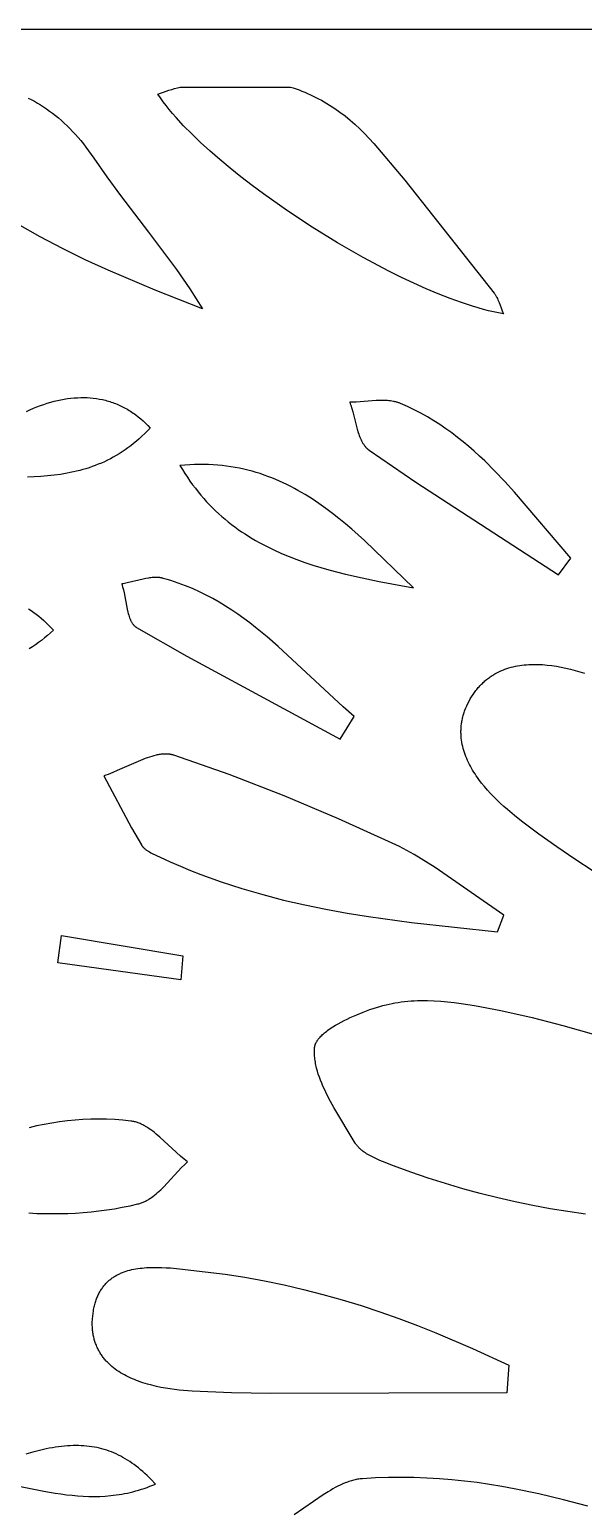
# Model space of a CAD drawing. Header units: millimetres. Extents: x 676 to 2676, y 767 to 1767.
# Drawn here: x 2157 to 2350, y 1252 to 1767 of the extents above; entities that cross this region are included whole.
import ezdxf

# ---------------------------------------------------------------- set-up
doc = ezdxf.new("R2010")
doc.units = ezdxf.units.MM
doc.layers.add('Layer 1', color=7, linetype='Continuous')

msp = doc.modelspace()

# ---------------------------------------------------------------- linework, layer by layer
at = {"layer": 'Layer 1'}
for points in [[(675.98, 767.35), (2675.98, 767.35), (2675.98, 1767.35), (675.98, 1767.35)], [(2340.85, 1577.35), (2345.12, 1583.17), (2325.52, 1606.2), (2322.14, 1609.92), (2318.68, 1613.55), (2315.12, 1617.08), (2313.29, 1618.8), (2311.44, 1620.48), (2309.54, 1622.13), (2307.62, 1623.73), (2305.65, 1625.3), (2303.64, 1626.82), (2301.59, 1628.29), (2299.49, 1629.72), (2297.35, 1631.09), (2295.15, 1632.41), (2292.91, 1633.67), (2290.6, 1634.87), (2288.24, 1636.02), (2285.82, 1637.09), (2285.59, 1637.19), (2285.35, 1637.28), (2285.1, 1637.37), (2284.86, 1637.45), (2284.61, 1637.53), (2284.36, 1637.6), (2284.11, 1637.67), (2283.86, 1637.73), (2283.6, 1637.79), (2283.34, 1637.84), (2282.82, 1637.93), (2282.29, 1638.01), (2281.76, 1638.07), (2281.22, 1638.11), (2280.67, 1638.14), (2280.12, 1638.16), (2279.56, 1638.17), (2278.44, 1638.16), (2277.3, 1638.11), (2270.36, 1637.6), (2269.22, 1637.56), (2268.1, 1637.55), (2268.3, 1637.01), (2268.48, 1636.46), (2268.83, 1635.32), (2269.16, 1634.14), (2270.72, 1628.16), (2271.06, 1627.02), (2271.25, 1626.46), (2271.44, 1625.92), (2271.65, 1625.39), (2271.86, 1624.87), (2272.09, 1624.38), (2272.21, 1624.13), (2272.33, 1623.9), (2272.45, 1623.66), (2272.58, 1623.43), (2272.71, 1623.21), (2272.85, 1622.99), (2272.98, 1622.78), (2273.13, 1622.57), (2273.28, 1622.37), (2273.43, 1622.18), (2273.58, 1621.99), (2273.74, 1621.81), (2273.91, 1621.63), (2274.08, 1621.46), (2274.17, 1621.38), (2274.25, 1621.3), (2274.34, 1621.22), (2274.43, 1621.15), (2274.53, 1621.07), (2274.62, 1621), (2274.71, 1620.93), (2274.81, 1620.86), (2291.09, 1609.66)], [(2290.34, 1572.87), (2273.24, 1589.37), (2268.84, 1593.29), (2266.61, 1595.18), (2264.35, 1597.03), (2262.06, 1598.83), (2259.74, 1600.57), (2257.38, 1602.24), (2254.98, 1603.84), (2252.54, 1605.37), (2250.06, 1606.82), (2248.8, 1607.51), (2247.53, 1608.18), (2246.24, 1608.82), (2244.95, 1609.45), (2243.63, 1610.05), (2242.31, 1610.62), (2240.97, 1611.17), (2239.62, 1611.69), (2238.25, 1612.18), (2236.87, 1612.65), (2235.47, 1613.08), (2234.05, 1613.49), (2232.62, 1613.87), (2231.17, 1614.22), (2229.71, 1614.54), (2228.23, 1614.82), (2226.72, 1615.08), (2225.21, 1615.29), (2223.67, 1615.48), (2222.11, 1615.63), (2220.54, 1615.75), (2218.94, 1615.83), (2217.33, 1615.87), (2215.69, 1615.87), (2214.04, 1615.84), (2212.36, 1615.77), (2210.66, 1615.66), (2208.94, 1615.51), (2209.79, 1614.1), (2210.65, 1612.72), (2211.54, 1611.38), (2212.44, 1610.07), (2213.37, 1608.79), (2214.31, 1607.55), (2215.27, 1606.33), (2216.25, 1605.15), (2217.24, 1604), (2218.25, 1602.89), (2219.28, 1601.8), (2220.33, 1600.74), (2221.39, 1599.71), (2222.47, 1598.7), (2223.57, 1597.73), (2224.68, 1596.78), (2225.8, 1595.86), (2226.95, 1594.97), (2228.1, 1594.1), (2229.27, 1593.25), (2230.45, 1592.43), (2231.65, 1591.64), (2232.86, 1590.87), (2234.08, 1590.12), (2235.32, 1589.39), (2236.57, 1588.69), (2239.1, 1587.34), (2241.69, 1586.08), (2244.31, 1584.89), (2246.98, 1583.78), (2249.68, 1582.73), (2252.43, 1581.75), (2255.2, 1580.83), (2258.01, 1579.96), (2260.85, 1579.14), (2266.61, 1577.65), (2272.45, 1576.31), (2278.37, 1575.09)], [(2264.79, 1520.14), (2269.68, 1528.05), (2265.81, 1531.43), (2243.17, 1552.47), (2239.29, 1555.84), (2235.32, 1559.09), (2233.29, 1560.67), (2231.23, 1562.2), (2229.14, 1563.69), (2227.01, 1565.13), (2224.85, 1566.52), (2222.64, 1567.86), (2220.39, 1569.14), (2218.09, 1570.36), (2215.74, 1571.51), (2213.34, 1572.59), (2210.88, 1573.61), (2208.36, 1574.54), (2207.08, 1574.98), (2205.78, 1575.4), (2204.47, 1575.8), (2203.14, 1576.17), (2202.94, 1576.23), (2202.73, 1576.27), (2202.53, 1576.32), (2202.32, 1576.35), (2202.11, 1576.39), (2201.9, 1576.42), (2201.69, 1576.44), (2201.48, 1576.46), (2201.26, 1576.47), (2201.05, 1576.48), (2200.84, 1576.49), (2200.62, 1576.49), (2200.18, 1576.49), (2199.74, 1576.47), (2199.3, 1576.44), (2198.85, 1576.39), (2198.4, 1576.34), (2197.95, 1576.27), (2197.04, 1576.11), (2196.12, 1575.92), (2190.54, 1574.58), (2189.62, 1574.39), (2189.16, 1574.31), (2188.71, 1574.23), (2188.85, 1573.74), (2188.99, 1573.23), (2189.25, 1572.17), (2189.48, 1571.08), (2190.57, 1565.48), (2190.82, 1564.42), (2190.96, 1563.9), (2191.1, 1563.4), (2191.26, 1562.92), (2191.42, 1562.46), (2191.51, 1562.23), (2191.6, 1562.01), (2191.69, 1561.79), (2191.78, 1561.58), (2191.88, 1561.38), (2191.98, 1561.18), (2192.09, 1560.98), (2192.2, 1560.79), (2192.31, 1560.61), (2192.43, 1560.44), (2192.55, 1560.27), (2192.61, 1560.19), (2192.67, 1560.11), (2192.73, 1560.03), (2192.8, 1559.95), (2192.86, 1559.88), (2192.93, 1559.81), (2193, 1559.73), (2193.07, 1559.67), (2193.14, 1559.6), (2193.21, 1559.53), (2193.28, 1559.47), (2193.35, 1559.41), (2193.43, 1559.35), (2193.51, 1559.29), (2193.58, 1559.24), (2193.66, 1559.18), (2193.74, 1559.13), (2193.82, 1559.08), (2211.38, 1549.03)], [(2319.62, 1453.06), (2321.81, 1458.82), (2297.88, 1475.4), (2295.44, 1476.97), (2292.99, 1478.5), (2290.51, 1479.97), (2288, 1481.38), (2285.45, 1482.72), (2282.87, 1483.98), (2264.2, 1492.45), (2245.29, 1500.41), (2226.15, 1507.81), (2206.81, 1514.56), (2206.66, 1514.61), (2206.5, 1514.65), (2206.34, 1514.69), (2206.18, 1514.73), (2206.02, 1514.77), (2205.86, 1514.81), (2205.7, 1514.84), (2205.53, 1514.86), (2205.37, 1514.89), (2205.21, 1514.91), (2205.04, 1514.93), (2204.87, 1514.95), (2204.54, 1514.97), (2204.2, 1514.98), (2203.85, 1514.98), (2203.51, 1514.98), (2203.15, 1514.96), (2202.8, 1514.93), (2202.44, 1514.89), (2202.08, 1514.84), (2201.72, 1514.79), (2201.36, 1514.72), (2200.99, 1514.65), (2200.62, 1514.57), (2199.87, 1514.39), (2199.11, 1514.17), (2198.34, 1513.94), (2197.57, 1513.67), (2196.78, 1513.39), (2195.2, 1512.77), (2187.13, 1509.2), (2185.53, 1508.52), (2183.95, 1507.9), (2183.17, 1507.62), (2182.4, 1507.37), (2192.11, 1489.23), (2195.53, 1483.3), (2195.59, 1483.21), (2195.65, 1483.12), (2195.71, 1483.03), (2195.78, 1482.94), (2195.85, 1482.85), (2195.92, 1482.76), (2195.99, 1482.68), (2196.06, 1482.59), (2196.14, 1482.51), (2196.22, 1482.43), (2196.3, 1482.34), (2196.38, 1482.26), (2196.47, 1482.18), (2196.55, 1482.11), (2196.73, 1481.95), (2196.91, 1481.8), (2197.11, 1481.66), (2197.3, 1481.51), (2197.51, 1481.38), (2197.71, 1481.24), (2197.93, 1481.11), (2198.36, 1480.85), (2198.82, 1480.6), (2199.28, 1480.37), (2202.06, 1479.07), (2205.57, 1477.45), (2209.09, 1475.91), (2212.63, 1474.45), (2216.19, 1473.05), (2223.34, 1470.46), (2230.54, 1468.11), (2237.79, 1466), (2245.08, 1464.11), (2252.41, 1462.42), (2259.78, 1460.9), (2267.19, 1459.55), (2274.62, 1458.33), (2289.56, 1456.27)], [(2209.22, 1436.29), (2166.36, 1442.23), (2167.7, 1451.74), (2209.97, 1444.72)], [(2322.77, 1292.47), (2240.6, 1292.18), (2226.92, 1292.49), (2213.25, 1293.05), (2211.74, 1293.14), (2210.21, 1293.26), (2208.65, 1293.41), (2207.07, 1293.59), (2205.49, 1293.81), (2203.9, 1294.06), (2202.31, 1294.35), (2200.73, 1294.69), (2199.15, 1295.06), (2197.6, 1295.49), (2196.07, 1295.95), (2195.31, 1296.21), (2194.56, 1296.47), (2193.82, 1296.75), (2193.09, 1297.04), (2192.37, 1297.34), (2191.66, 1297.66), (2190.96, 1297.99), (2190.27, 1298.33), (2189.59, 1298.69), (2188.93, 1299.07), (2188.28, 1299.45), (2187.64, 1299.86), (2187.02, 1300.27), (2186.42, 1300.71), (2185.83, 1301.16), (2185.26, 1301.62), (2184.71, 1302.1), (2184.17, 1302.6), (2183.91, 1302.85), (2183.66, 1303.11), (2183.41, 1303.37), (2183.16, 1303.64), (2182.92, 1303.91), (2182.69, 1304.19), (2182.46, 1304.47), (2182.23, 1304.75), (2182.01, 1305.04), (2181.8, 1305.34), (2181.59, 1305.63), (2181.39, 1305.94), (2181.2, 1306.24), (2181.01, 1306.56), (2180.82, 1306.87), (2180.64, 1307.19), (2180.47, 1307.52), (2180.31, 1307.85), (2180.15, 1308.18), (2179.99, 1308.52), (2179.85, 1308.87), (2179.71, 1309.22), (2179.57, 1309.57), (2179.45, 1309.93), (2179.33, 1310.29), (2179.22, 1310.66), (2179.11, 1311.03), (2179.01, 1311.41), (2178.92, 1311.8), (2178.84, 1312.18), (2178.76, 1312.58), (2178.69, 1312.98), (2178.63, 1313.38), (2178.57, 1313.79), (2178.53, 1314.2), (2178.49, 1314.62), (2178.46, 1315.05), (2178.44, 1315.48), (2178.42, 1315.91), (2178.41, 1316.35), (2178.41, 1316.8), (2178.42, 1317.25), (2178.44, 1317.71), (2178.47, 1318.17), (2178.55, 1319.11), (2178.66, 1320.08), (2178.8, 1321.01), (2178.88, 1321.47), (2178.97, 1321.92), (2179.07, 1322.35), (2179.17, 1322.78), (2179.27, 1323.21), (2179.39, 1323.62), (2179.51, 1324.02), (2179.63, 1324.42), (2179.76, 1324.81), (2179.9, 1325.18), (2180.05, 1325.56), (2180.2, 1325.92), (2180.35, 1326.28), (2180.51, 1326.62), (2180.68, 1326.96), (2180.85, 1327.3), (2181.03, 1327.62), (2181.21, 1327.94), (2181.4, 1328.25), (2181.6, 1328.55), (2181.8, 1328.84), (2182, 1329.13), (2182.21, 1329.41), (2182.43, 1329.69), (2182.64, 1329.95), (2182.87, 1330.21), (2183.1, 1330.47), (2183.33, 1330.71), (2183.57, 1330.95), (2183.82, 1331.19), (2184.06, 1331.41), (2184.32, 1331.63), (2184.57, 1331.85), (2184.83, 1332.05), (2185.1, 1332.25), (2185.37, 1332.45), (2185.64, 1332.64), (2185.92, 1332.82), (2186.2, 1333), (2186.49, 1333.17), (2186.78, 1333.34), (2187.07, 1333.5), (2187.37, 1333.65), (2187.67, 1333.8), (2187.97, 1333.94), (2188.28, 1334.08), (2188.59, 1334.21), (2188.9, 1334.34), (2189.54, 1334.58), (2190.19, 1334.8), (2190.85, 1335), (2191.52, 1335.18), (2192.21, 1335.35), (2192.9, 1335.5), (2193.6, 1335.63), (2194.31, 1335.74), (2195.04, 1335.84), (2195.76, 1335.92), (2196.5, 1335.99), (2197.24, 1336.05), (2197.99, 1336.09), (2199.5, 1336.14), (2201.03, 1336.14), (2202.57, 1336.1), (2204.12, 1336.03), (2205.68, 1335.93), (2208.78, 1335.65), (2217.69, 1334.62), (2224.66, 1333.74), (2231.58, 1332.68), (2238.44, 1331.44), (2245.26, 1330.03), (2252.02, 1328.45), (2258.74, 1326.72), (2265.41, 1324.84), (2272.03, 1322.81), (2278.62, 1320.64), (2285.15, 1318.33), (2291.65, 1315.9), (2298.11, 1313.35), (2310.91, 1307.91), (2323.57, 1302.05)]]:
    msp.add_lwpolyline(points, close=True, dxfattribs=at)
for points in [[(2156.02, 1743.52), (2157.13, 1742.96), (2158.23, 1742.37), (2159.31, 1741.75), (2160.39, 1741.1), (2161.46, 1740.42), (2162.51, 1739.72), (2163.56, 1738.98), (2164.6, 1738.21), (2165.62, 1737.41), (2166.64, 1736.57), (2167.64, 1735.7), (2168.64, 1734.8), (2169.62, 1733.87), (2170.59, 1732.9), (2171.56, 1731.9), (2172.51, 1730.86), (2173.46, 1729.79), (2174.39, 1728.68), (2175.31, 1727.54), (2176.22, 1726.36), (2177.12, 1725.14), (2178.02, 1723.88), (2178.9, 1722.58), (2183.45, 1716.02), (2188.2, 1709.57), (2197.99, 1696.79), (2207.71, 1683.78), (2212.37, 1677.04), (2214.61, 1673.59), (2216.79, 1670.07), (2200.26, 1676.57), (2183.98, 1683.49), (2175.96, 1687.18), (2168.04, 1691.06), (2160.22, 1695.17), (2152.51, 1699.52)], [(2155.45, 1634.33), (2156.68, 1634.89), (2157.91, 1635.41), (2159.13, 1635.91), (2160.34, 1636.36), (2161.55, 1636.79), (2162.75, 1637.18), (2163.95, 1637.53), (2165.14, 1637.85), (2166.32, 1638.14), (2167.5, 1638.39), (2168.66, 1638.6), (2169.82, 1638.78), (2170.98, 1638.93), (2172.12, 1639.04), (2173.25, 1639.11), (2174.38, 1639.15), (2175.49, 1639.16), (2176.6, 1639.13), (2177.69, 1639.06), (2178.77, 1638.96), (2179.85, 1638.82), (2180.91, 1638.65), (2181.96, 1638.44), (2182.48, 1638.32), (2183, 1638.2), (2183.52, 1638.06), (2184.03, 1637.92), (2184.54, 1637.76), (2185.04, 1637.6), (2185.54, 1637.43), (2186.04, 1637.25), (2186.54, 1637.06), (2187.03, 1636.86), (2187.52, 1636.66), (2188.01, 1636.44), (2188.49, 1636.22), (2188.97, 1635.98), (2189.45, 1635.74), (2189.92, 1635.49), (2190.39, 1635.23), (2190.85, 1634.96), (2191.31, 1634.68), (2191.77, 1634.39), (2192.22, 1634.09), (2192.67, 1633.78), (2193.12, 1633.47), (2193.56, 1633.14), (2194.44, 1632.47), (2195.29, 1631.75), (2196.13, 1631.01), (2196.96, 1630.22), (2197.77, 1629.4), (2198.56, 1628.54), (2197.61, 1627.55), (2196.66, 1626.59), (2195.7, 1625.68), (2194.74, 1624.8), (2193.77, 1623.95), (2192.79, 1623.14), (2191.8, 1622.37), (2190.81, 1621.63), (2189.81, 1620.92), (2188.8, 1620.24), (2187.79, 1619.6), (2186.77, 1618.99), (2185.74, 1618.4), (2184.71, 1617.85), (2183.67, 1617.32), (2182.62, 1616.82), (2181.57, 1616.35), (2180.51, 1615.91), (2179.45, 1615.49), (2178.38, 1615.1), (2177.3, 1614.73), (2176.22, 1614.39), (2175.14, 1614.07), (2174.04, 1613.77), (2172.94, 1613.49), (2171.84, 1613.23), (2170.73, 1613), (2169.62, 1612.78), (2167.37, 1612.4), (2165.11, 1612.1), (2162.82, 1611.85), (2160.52, 1611.67), (2158.19, 1611.54), (2155.85, 1611.45)], [(2156.2, 1565.53), (2157.1, 1564.94), (2157.99, 1564.33), (2158.88, 1563.67), (2159.75, 1562.99), (2160.62, 1562.27), (2161.48, 1561.51), (2162.34, 1560.72), (2163.18, 1559.9), (2164.02, 1559.05), (2164.86, 1558.16), (2163.83, 1557.2), (2162.8, 1556.29), (2161.75, 1555.41), (2160.71, 1554.58), (2159.65, 1553.78), (2158.59, 1553.02), (2157.53, 1552.3), (2156.46, 1551.61)], [(2352.92, 1474.18), (2346.51, 1478.34), (2340.2, 1482.64), (2334.01, 1487.06), (2327.92, 1491.62), (2325.46, 1493.56), (2323.01, 1495.62), (2321.8, 1496.69), (2320.61, 1497.78), (2319.44, 1498.9), (2318.29, 1500.05), (2317.17, 1501.22), (2316.09, 1502.41), (2315.04, 1503.63), (2314.04, 1504.87), (2313.08, 1506.13), (2312.62, 1506.77), (2312.17, 1507.41), (2311.74, 1508.06), (2311.32, 1508.71), (2310.92, 1509.37), (2310.53, 1510.03), (2310.16, 1510.7), (2309.8, 1511.37), (2309.47, 1512.05), (2309.15, 1512.73), (2308.85, 1513.42), (2308.56, 1514.11), (2308.3, 1514.81), (2308.06, 1515.51), (2307.84, 1516.21), (2307.63, 1516.92), (2307.45, 1517.63), (2307.3, 1518.35), (2307.16, 1519.07), (2307.05, 1519.79), (2306.96, 1520.52), (2306.9, 1521.25), (2306.86, 1521.98), (2306.85, 1522.35), (2306.85, 1522.72), (2306.85, 1523.09), (2306.86, 1523.46), (2306.88, 1523.83), (2306.9, 1524.2), (2306.93, 1524.58), (2306.97, 1524.95), (2307.01, 1525.33), (2307.06, 1525.7), (2307.12, 1526.08), (2307.18, 1526.46), (2307.25, 1526.83), (2307.33, 1527.21), (2307.42, 1527.59), (2307.51, 1527.97), (2307.62, 1528.35), (2307.73, 1528.73), (2307.84, 1529.12), (2307.97, 1529.5), (2308.1, 1529.88), (2308.24, 1530.27), (2308.54, 1531.04), (2308.88, 1531.81), (2309.25, 1532.58), (2309.65, 1533.36), (2310.1, 1534.17), (2310.57, 1534.96), (2311.06, 1535.71), (2311.56, 1536.43), (2312.08, 1537.12), (2312.34, 1537.46), (2312.61, 1537.79), (2312.88, 1538.11), (2313.16, 1538.42), (2313.44, 1538.73), (2313.72, 1539.03), (2314.01, 1539.32), (2314.3, 1539.6), (2314.59, 1539.88), (2314.88, 1540.15), (2315.18, 1540.42), (2315.49, 1540.68), (2315.79, 1540.93), (2316.1, 1541.17), (2316.41, 1541.41), (2316.73, 1541.64), (2317.04, 1541.87), (2317.36, 1542.09), (2317.69, 1542.3), (2318.01, 1542.51), (2318.34, 1542.71), (2318.68, 1542.9), (2319.35, 1543.27), (2320.03, 1543.61), (2320.72, 1543.94), (2321.42, 1544.23), (2322.13, 1544.51), (2322.85, 1544.76), (2323.58, 1544.99), (2324.32, 1545.2), (2325.06, 1545.39), (2325.81, 1545.56), (2326.57, 1545.71), (2327.33, 1545.83), (2328.1, 1545.94), (2328.88, 1546.03), (2329.66, 1546.1), (2330.45, 1546.16), (2331.24, 1546.19), (2332.03, 1546.21), (2332.83, 1546.21), (2333.64, 1546.2), (2334.44, 1546.17), (2335.25, 1546.12), (2336.06, 1546.06), (2336.87, 1545.99), (2338.5, 1545.8), (2340.14, 1545.55), (2341.77, 1545.26), (2343.4, 1544.92), (2345.03, 1544.54), (2346.64, 1544.12), (2348.25, 1543.67), (2349.84, 1543.18)], [(2350.24, 1354.66), (2344.1, 1355.57), (2337.96, 1356.59), (2331.84, 1357.74), (2325.73, 1359), (2319.64, 1360.38), (2313.56, 1361.9), (2307.49, 1363.54), (2301.43, 1365.33), (2295.39, 1367.25), (2289.36, 1369.32), (2283.34, 1371.54), (2279.55, 1373.01), (2278.58, 1373.41), (2277.62, 1373.83), (2276.67, 1374.27), (2275.74, 1374.73), (2275.29, 1374.97), (2274.85, 1375.21), (2274.41, 1375.47), (2273.99, 1375.73), (2273.58, 1375.99), (2273.17, 1376.27), (2272.79, 1376.55), (2272.41, 1376.84), (2272.23, 1376.98), (2272.05, 1377.13), (2271.88, 1377.29), (2271.71, 1377.44), (2271.55, 1377.6), (2271.39, 1377.76), (2271.23, 1377.92), (2271.08, 1378.08), (2270.93, 1378.25), (2270.79, 1378.41), (2270.65, 1378.58), (2270.52, 1378.76), (2270.39, 1378.93), (2270.27, 1379.11), (2270.15, 1379.29), (2270.04, 1379.47), (2262.59, 1391.85), (2261.4, 1393.96), (2260.29, 1396.09), (2259.76, 1397.15), (2259.25, 1398.21), (2258.77, 1399.27), (2258.32, 1400.33), (2257.9, 1401.39), (2257.51, 1402.45), (2257.15, 1403.5), (2256.83, 1404.55), (2256.55, 1405.6), (2256.43, 1406.12), (2256.31, 1406.64), (2256.21, 1407.16), (2256.12, 1407.68), (2256.04, 1408.2), (2255.97, 1408.71), (2255.91, 1409.23), (2255.87, 1409.74), (2255.83, 1410.25), (2255.82, 1410.76), (2255.81, 1411.27), (2255.82, 1411.77), (2255.84, 1412.28), (2255.87, 1412.78), (2255.88, 1412.85), (2255.89, 1412.93), (2255.9, 1413), (2255.91, 1413.07), (2255.92, 1413.14), (2255.94, 1413.22), (2255.95, 1413.29), (2255.97, 1413.36), (2255.99, 1413.44), (2256.01, 1413.51), (2256.05, 1413.66), (2256.1, 1413.8), (2256.16, 1413.95), (2256.22, 1414.1), (2256.29, 1414.24), (2256.36, 1414.39), (2256.44, 1414.54), (2256.52, 1414.69), (2256.61, 1414.84), (2256.7, 1414.99), (2256.8, 1415.14), (2256.9, 1415.29), (2257.01, 1415.44), (2257.12, 1415.59), (2257.24, 1415.74), (2257.36, 1415.89), (2257.49, 1416.04), (2257.75, 1416.34), (2258.04, 1416.64), (2258.34, 1416.94), (2258.66, 1417.24), (2258.99, 1417.54), (2259.34, 1417.84), (2259.71, 1418.13), (2260.09, 1418.43), (2260.48, 1418.73), (2261.31, 1419.32), (2262.19, 1419.9), (2263.12, 1420.47), (2264.08, 1421.04), (2265.09, 1421.59), (2266.13, 1422.14), (2267.19, 1422.67), (2268.29, 1423.19), (2269.4, 1423.69), (2270.53, 1424.18), (2272.82, 1425.1), (2275.13, 1425.94), (2277.41, 1426.69), (2278.54, 1427.02), (2279.65, 1427.33), (2280.74, 1427.62), (2281.8, 1427.87), (2282.84, 1428.09), (2283.84, 1428.28), (2284.94, 1428.47), (2286.06, 1428.63), (2287.18, 1428.76), (2288.31, 1428.88), (2289.45, 1428.97), (2290.59, 1429.03), (2291.73, 1429.08), (2292.88, 1429.1), (2295.19, 1429.1), (2297.52, 1429.02), (2299.85, 1428.87), (2302.19, 1428.66), (2304.53, 1428.4), (2306.88, 1428.09), (2311.55, 1427.36), (2320.75, 1425.6), (2331.64, 1423.17), (2342.39, 1420.41), (2353, 1417.33)], [(2156.34, 1355.11), (2159.04, 1354.97), (2161.74, 1354.89), (2164.45, 1354.86), (2167.16, 1354.87), (2169.87, 1354.95), (2172.58, 1355.08), (2175.29, 1355.26), (2178, 1355.5), (2180.72, 1355.8), (2183.44, 1356.16), (2186.15, 1356.58), (2188.87, 1357.07), (2191.6, 1357.62), (2194.32, 1358.23), (2194.63, 1358.31), (2194.93, 1358.4), (2195.23, 1358.49), (2195.53, 1358.6), (2195.83, 1358.71), (2196.13, 1358.83), (2196.42, 1358.96), (2196.71, 1359.1), (2197, 1359.25), (2197.29, 1359.4), (2197.58, 1359.56), (2197.86, 1359.73), (2198.15, 1359.9), (2198.43, 1360.09), (2198.71, 1360.27), (2198.99, 1360.47), (2199.54, 1360.87), (2200.09, 1361.3), (2200.63, 1361.75), (2201.17, 1362.22), (2201.71, 1362.71), (2202.24, 1363.21), (2203.29, 1364.25), (2209.51, 1370.88), (2210.57, 1371.92), (2211.1, 1372.42), (2211.63, 1372.9), (2211.02, 1373.37), (2210.41, 1373.86), (2209.19, 1374.89), (2201.92, 1381.55), (2200.7, 1382.58), (2200.09, 1383.08), (2199.47, 1383.55), (2198.86, 1384.01), (2198.24, 1384.45), (2197.61, 1384.86), (2196.99, 1385.24), (2196.67, 1385.42), (2196.36, 1385.6), (2196.04, 1385.76), (2195.72, 1385.92), (2195.41, 1386.07), (2195.09, 1386.21), (2194.77, 1386.35), (2194.45, 1386.47), (2194.13, 1386.59), (2193.8, 1386.7), (2193.48, 1386.79), (2193.15, 1386.88), (2192.83, 1386.96), (2192.5, 1387.02), (2192.17, 1387.08), (2191.84, 1387.13), (2189.01, 1387.42), (2186.21, 1387.63), (2183.42, 1387.75), (2180.65, 1387.8), (2177.89, 1387.76), (2175.15, 1387.64), (2172.43, 1387.44), (2169.72, 1387.18), (2167.02, 1386.84), (2164.34, 1386.43), (2161.68, 1385.95), (2159.02, 1385.41), (2156.38, 1384.81)], [(2153.43, 1259.86), (2161.55, 1258.19), (2165.51, 1257.5), (2167.48, 1257.2), (2169.43, 1256.94), (2171.37, 1256.73), (2173.3, 1256.55), (2175.23, 1256.43), (2177.16, 1256.35), (2179.08, 1256.33), (2181, 1256.37), (2182.92, 1256.47), (2184.84, 1256.63), (2185.8, 1256.74), (2186.77, 1256.86), (2187.73, 1257.01), (2188.7, 1257.17), (2189.66, 1257.35), (2190.63, 1257.54), (2191.61, 1257.76), (2192.58, 1258), (2193.56, 1258.26), (2194.53, 1258.54), (2195.52, 1258.84), (2196.5, 1259.16), (2197.49, 1259.5), (2198.48, 1259.87), (2199.48, 1260.26), (2200.47, 1260.67), (2198.98, 1262.21), (2197.49, 1263.66), (2196.74, 1264.34), (2195.99, 1265.01), (2195.24, 1265.64), (2194.49, 1266.26), (2193.73, 1266.85), (2192.97, 1267.42), (2192.2, 1267.97), (2191.44, 1268.49), (2190.66, 1268.99), (2189.88, 1269.47), (2189.1, 1269.92), (2188.31, 1270.35), (2187.51, 1270.75), (2186.71, 1271.13), (2185.9, 1271.49), (2185.09, 1271.83), (2184.26, 1272.14), (2183.43, 1272.43), (2182.59, 1272.69), (2181.74, 1272.93), (2180.88, 1273.15), (2180.02, 1273.35), (2179.14, 1273.52), (2178.25, 1273.67), (2177.35, 1273.79), (2176.44, 1273.9), (2175.52, 1273.98), (2174.58, 1274.03), (2173.64, 1274.06), (2172.68, 1274.07), (2171.71, 1274.06), (2170.72, 1274.02), (2169.72, 1273.96), (2168.71, 1273.88), (2167.68, 1273.77), (2166.64, 1273.65), (2165.58, 1273.49), (2164.5, 1273.32), (2163.41, 1273.12), (2162.3, 1272.9), (2160.04, 1272.38), (2157.7, 1271.78), (2155.28, 1271.08)], [(2351.02, 1252.92), (2342.53, 1255.21), (2334, 1257.27), (2325.42, 1259.05), (2321.1, 1259.83), (2316.78, 1260.53), (2312.44, 1261.15), (2308.08, 1261.69), (2303.71, 1262.14), (2299.32, 1262.49), (2294.91, 1262.76), (2290.48, 1262.92), (2286.04, 1262.98), (2281.57, 1262.94), (2277.09, 1262.79), (2272.58, 1262.53), (2272.14, 1262.49), (2271.7, 1262.44), (2271.26, 1262.38), (2270.83, 1262.31), (2270.39, 1262.23), (2269.96, 1262.13), (2269.52, 1262.03), (2269.09, 1261.92), (2268.66, 1261.79), (2268.22, 1261.66), (2267.79, 1261.52), (2267.36, 1261.37), (2266.93, 1261.21), (2266.5, 1261.04), (2265.64, 1260.68), (2264.79, 1260.29), (2263.93, 1259.87), (2263.08, 1259.42), (2262.23, 1258.95), (2261.38, 1258.46), (2260.53, 1257.95), (2258.84, 1256.87), (2248.72, 1249.96)]]:
    msp.add_lwpolyline(points, dxfattribs=at)
msp.add_lwpolyline([(2247.42, 1747.35), (2248.43, 1747.02), (2249.44, 1746.67), (2250.44, 1746.31), (2251.43, 1745.93), (2252.42, 1745.52), (2253.4, 1745.1), (2254.38, 1744.66), (2255.35, 1744.21), (2256.31, 1743.73), (2257.27, 1743.23), (2258.22, 1742.72), (2259.16, 1742.19), (2260.1, 1741.64), (2261.03, 1741.07), (2261.95, 1740.48), (2262.86, 1739.88), (2264.67, 1738.61), (2266.45, 1737.27), (2268.21, 1735.85), (2269.93, 1734.36), (2271.62, 1732.8), (2273.28, 1731.16), (2274.91, 1729.44), (2276.51, 1727.65), (2287.26, 1714.87), (2318.38, 1675.55), (2318.52, 1675.37), (2318.65, 1675.2), (2318.77, 1675.01), (2318.89, 1674.82), (2319.01, 1674.63), (2319.12, 1674.44), (2319.23, 1674.24), (2319.33, 1674.04), (2319.54, 1673.62), (2319.73, 1673.19), (2319.92, 1672.75), (2320.1, 1672.3), (2320.81, 1670.38), (2321.2, 1669.37), (2321.41, 1668.85), (2321.64, 1668.32), (2319.96, 1668.64), (2318.23, 1669.01), (2316.46, 1669.42), (2314.65, 1669.89), (2312.8, 1670.41), (2310.92, 1670.97), (2307.04, 1672.24), (2303.05, 1673.68), (2298.94, 1675.29), (2294.74, 1677.06), (2290.46, 1678.98), (2286.11, 1681.03), (2281.71, 1683.22), (2272.81, 1687.93), (2263.88, 1693.05), (2255.04, 1698.5), (2246.39, 1704.2), (2238.06, 1710.08), (2234.05, 1713.07), (2230.16, 1716.07), (2226.42, 1719.07), (2222.82, 1722.08), (2219.39, 1725.07), (2216.14, 1728.04), (2213.08, 1730.98), (2210.24, 1733.88), (2207.62, 1736.73), (2206.4, 1738.13), (2205.24, 1739.52), (2204.15, 1740.89), (2203.12, 1742.24), (2202.15, 1743.57), (2201.26, 1744.89, -0.021353), (2209.04, 1747.35)], format="xyb", close=True, dxfattribs=at)

doc.saveas('drawing.dxf')
